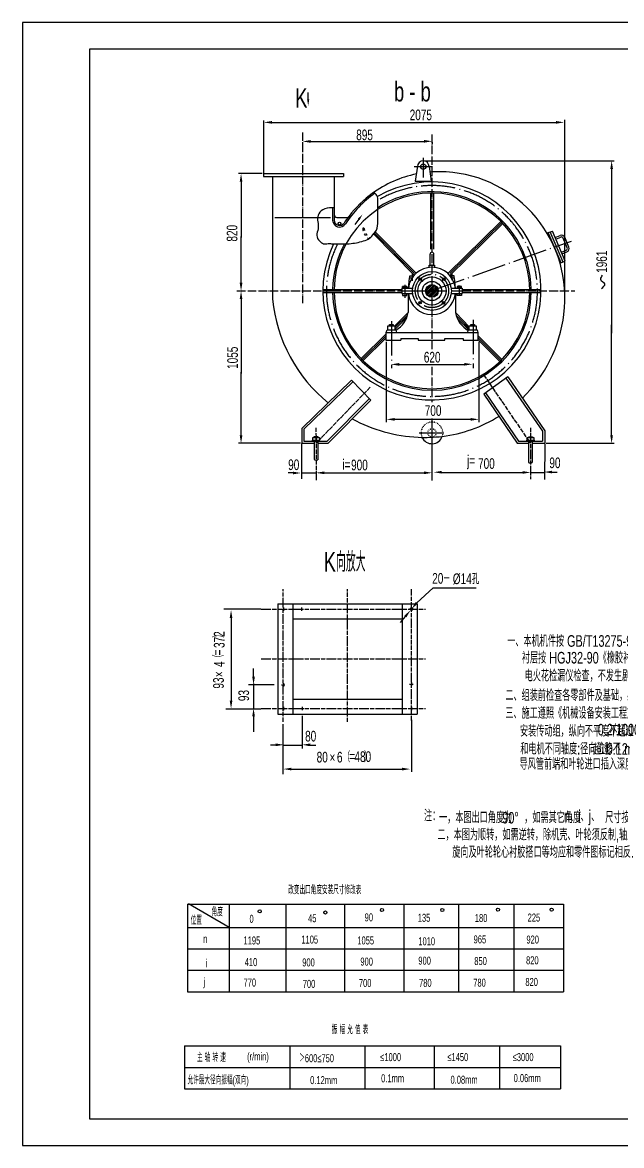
# Model space of a CAD drawing. Extents: x -665 to 8245, y -1077 to 5223.
# Drawn here: x -665 to 2693, y -1077 to 5223 of the extents above; entities that cross this region are included whole.
import ezdxf

# ---------------------------------------------------------------- set-up
doc = ezdxf.new("R2010")
doc.units = 0
for name, pattern in [('ACAD_ISO03W100', [30, 12, -18]), ('ACAD_ISO04W100', [30.5, 24, -3, 0.5, -3]), ('CENTER', [50.8, 31.75, -6.35, 6.35, -6.35])]:
    doc.linetypes.add(name, pattern=pattern)
doc.layers.get('0').update_dxf_attribs({"color": 5})
doc.layers.add('12-5D尺寸', color=7, linetype='Continuous')
doc.styles.add('CH', font='pdatxt.shx', dxfattribs={"width": 0.7, "bigfont": 'gbcbig.shx'})

msp = doc.modelspace()

# ---------------------------------------------------------------- linework, layer by layer
at = {"color": 5}
for p, q in [((8245.5, 5223.4), (-664.5, 5223.4)), ((-664.5, 5223.4), (-664.5, -1076.6)), ((8095.5, 5073.4), (-289.5, 5073.4)), ((-289.5, 5073.4), (-289.5, -926.6)), ((260, 277.3), (2367.6, 277.3)), ((260, 277.3), (260, -213.5)), ((493.5, 147.1), (265.4, 278.4)), ((493.5, 277.3), (493.5, -213.5)), ((810.6, 277.3), (810.6, -213.5)), ((1140.4, 277.3), (1140.4, -213.5)), ((1472.2, 277.3), (1472.2, -213.5)), ((1779.9, 277.3), (1779.9, -213.5)), ((2089.2, 277.3), (2089.2, -213.5)), ((2367.6, 277.3), (2367.6, -213.5)), ((260, 146), (2367.6, 146)), ((260, 26.2), (2367.6, 26.2)), ((260, -93.5), (2367.6, -93.5)), ((260, -213.5), (2367.6, -213.5)), ((242.9, -518.2), (2350.5, -518.2)), ((242.9, -518.2), (242.9, -758.2)), ((833.6, -518.2), (833.6, -758.2)), ((1253.4, -517.9), (1253.4, -758.2)), ((1642.4, -518.2), (1642.4, -758.2)), ((2009.5, -518.2), (2009.5, -758.2)), ((2350.5, -518.2), (2350.5, -758.2)), ((242.9, -638.2), (2350.5, -638.2)), ((242.9, -758.2), (2350.5, -758.2)), ((-289.5, -926.6), (8095.5, -926.6)), ((-664.5, -1076.6), (8245.5, -1076.6))]:
    msp.add_line(p, q, dxfattribs=at)
at = {"color": 3, "linetype": 'ByBlock'}
for p, q in [((936.9, 4791.9), (936.9, 4831.2)), ((725.1, 4661.8), (2335.4, 4661.8)), ((905.7, 4551.4), (905.7, 4541.3)), ((942.2, 4556.5), (1594.7, 4556.5)), ((1631.1, 4551.4), (1631.1, 4541.3)), ((1589.5, 4447.2), (2652.7, 4447.2)), ((2637.6, 4410.8), (2637.6, 3480.2)), ((678.8, 4375.3), (545.7, 4375.3)), ((560.8, 4338.8), (560.8, 4017.1)), ((1220.5, 4119.1), (1198.7, 4089.8)), ((560.8, 3753.8), (560.8, 4023.5)), ((560.8, 3680.9), (560.8, 3254.5)), ((2637.6, 2899), (2637.6, 3526.7)), ((1373.5, 3431.1), (1373.5, 2981)), ((1892.8, 3431.1), (1892.8, 2981)), ((1438.5, 3305.2), (1822.2, 3305.2)), ((560.8, 2899), (560.8, 3260.9)), ((1856.3, 2996.2), (1411.9, 2996.2)), ((893, 2862.5), (545.7, 2862.5)), ((2270, 2862.5), (2652.7, 2862.5)), ((861.2, 2696.3), (824.7, 2696.3)), ((1018.1, 2697), (1595, 2697)), ((1674.3, 2699.3), (2147.5, 2699.3)), ((2295.6, 2701), (2332.1, 2701)), ((672, 1931.9), (464, 1931.9)), ((1481.1, 1891.1), (1452.3, 1856.5)), ((1521.2, 1938.2), (1511.4, 1926.4)), ((1521.2, 1938.2), (1511.4, 1926.4)), ((504.5, 1882.5), (504.5, 1418.4)), ((630.5, 1553.8), (630.5, 1598.8)), ((672, 1370.8), (474.4, 1370.8)), ((630.5, 1331), (630.5, 1244.1)), ((771, 1168.8), (726, 1168.8)), ((934.9, 1168.8), (979.9, 1168.8)), ((842.7, 1035.2), (1463.4, 1035.2))]:
    msp.add_line(p, q, dxfattribs=at)
at = {"color": 3}
for p, q in [((687.6, 4363.2), (687.6, 4674.2)), ((2374.1, 4676.9), (2374.1, 3716.9)), ((900.1, 2861.9), (900.1, 2664.2)), ((2262.6, 2860.6), (2261.7, 2659.2)), ((901.4, 2697.2), (983.2, 2697.2)), ((2181.8, 2699.7), (2261.5, 2699.7)), ((1636.5, 2052.7), (1877.8, 2052.7)), ((630.5, 1514.5), (630.5, 1374.9)), ((746.1, 1508.2), (602.8, 1508.2)), ((903.3, 1334.3), (903.3, 1151.3)), ((795.7, 1006), (795.7, 1286.7)), ((1517.9, 1020.6), (1517.9, 1310.9)), ((799.8, 1168.8), (901.4, 1168.8))]:
    msp.add_line(p, q, dxfattribs=at)
at = {"color": 2, "linetype": 'ACAD_ISO04W100', "ltscale": 2}
for p, q in [((905.6, 4606.8), (905.6, 3647.9)), ((1630.5, 4594.1), (1630.5, 3389.9)), ((536.8, 3717.1), (1071.9, 3717.1)), ((1071.9, 3717.1), (1461, 3717.1)), ((1800, 3717.1), (2432.1, 3717.1)), ((1630.5, 3292.1), (1630.5, 3094))]:
    msp.add_line(p, q, dxfattribs=at)
at = {"color": 2}
for p, q in [((1530.6, 4414.8), (1633.7, 4414.8)), ((1581.9, 4463.5), (1581.9, 4353)), ((1729.9, 3814.9), (2028.8, 4109.1)), ((1533.6, 3814.8), (1307.2, 4043.2)), ((1519.4, 3815.5), (1519.4, 3774.1)), ((1578.8, 3769.4), (1552.9, 3795.5)), ((1686, 3771.9), (1709.1, 3794.6)), ((1742.5, 3816.2), (1742.5, 3778.1)), ((1461.4, 3717.2), (1462, 3717.2)), ((1477.9, 3752.1), (1477.9, 3678.2)), ((1595.3, 3713.6), (1599, 3717.2)), ((1595.8, 3724), (1623.8, 3752)), ((1597.1, 3705.5), (1608.9, 3717.2)), ((1599, 3717.2), (1630.5, 3748.8)), ((1600.4, 3698.7), (1618.8, 3717.2)), ((1604.6, 3693.1), (1628.8, 3717.2)), ((1608.9, 3717.2), (1630.5, 3738.8)), ((1618.8, 3717.2), (1630.5, 3728.9)), ((1628.8, 3717.2), (1630.5, 3719)), ((1630.5, 3748.8), (1634.2, 3752.4)), ((1630.5, 3738.8), (1642.3, 3750.6)), ((1630.5, 3728.9), (1649, 3747.4)), ((1630.5, 3719), (1654.6, 3743.1)), ((1630.5, 3689.2), (1658.6, 3717.2)), ((1630.5, 3699.1), (1648.6, 3717.2)), ((1630.5, 3709), (1638.7, 3717.2)), ((1638.7, 3717.2), (1659.3, 3737.8)), ((1648.6, 3717.2), (1662.9, 3731.5)), ((1658.6, 3717.2), (1665.3, 3723.9)), ((1783.1, 3747.4), (1783.1, 3689.8)), ((1553, 3641), (1574.7, 3662.2)), ((1609.9, 3688.5), (1630.5, 3709)), ((1616.3, 3684.9), (1630.5, 3699.1)), ((1623.8, 3682.5), (1630.5, 3689.2)), ((1633.2, 3682), (1665.8, 3714.5)), ((1647.2, 3686.1), (1661.7, 3700.5)), ((1707.1, 3640), (1684.6, 3662.7)), ((1839.8, 3506.2), (1768.8, 3577.7)), ((2022.6, 3321.6), (1888.5, 3456.8)), ((1630.5, 3001.2), (1630.5, 2654.1)), ((1559, 2921.1), (1697.5, 2921.1)), ((1545.4, 1968.1), (1636.5, 2052.7))]:
    msp.add_line(p, q, dxfattribs=at)
at = {"color": 1}
for p, q in [((1549.9, 4416.9), (1537, 4333.8)), ((1614.3, 4414.8), (1626.2, 4333.8)), ((686.4, 4375.3), (1135.3, 4375.3)), ((686.4, 4375.3), (686.4, 4359.1)), ((686.4, 4359.1), (1135.3, 4359.1)), ((737.1, 4359.1), (737.1, 3667.2)), ((1082.1, 4359.1), (1082.1, 4183.3)), ((1135.3, 4375.3), (1135.3, 4359.1)), ((1537, 4333.8), (1626.2, 4333.8)), ((1622.4, 4265.8), (1622.4, 3952.3)), ((1638.6, 4265.8), (1638.6, 3952.3)), ((1074, 4183), (1074, 4114.5)), ((1082.1, 4186.2), (1082.1, 4146.1)), ((749.1, 4130.2), (1061.5, 4130.2)), ((1083, 4142.4), (1083, 4114.5)), ((1098.3, 4129.9), (1152.8, 4129.9)), ((1719.3, 3815.8), (2015.9, 4107.8)), ((1730.7, 3804.3), (2027.2, 4096.2)), ((1531.4, 3805.5), (1302, 4037)), ((1542.9, 3816.9), (1312.5, 4049.3)), ((2282.7, 4044.8), (2305.5, 4053.4)), ((2354.8, 3874.7), (2282.7, 4044.8)), ((2366.1, 3879.3), (2293.8, 4049.8)), ((2377.3, 3883.9), (2305.5, 4053.4)), ((2320.6, 4017.7), (2348.9, 4029)), ((2324.3, 4008.4), (2352.6, 4019.7)), ((2388.9, 3959), (2365.5, 4014.3)), ((2398.1, 3962.9), (2374.7, 4018.2)), ((1620.1, 3862.6), (1620.1, 3923.9)), ((1641, 3862.6), (1641, 3923.9)), ((2355.9, 3934.9), (2383.4, 3945.8)), ((2359.6, 3925.6), (2387.1, 3936.5)), ((1615.8, 3848.8), (1615.8, 3861.9)), ((1615.8, 3861.9), (1645, 3861.9)), ((1645, 3861.9), (1645, 3848.8)), ((2352.6, 3874.6), (2375.1, 3883.9)), ((1498.8, 3731.8), (1505, 3790.9)), ((1505, 3790.9), (1520.2, 3790.9)), ((1507, 3802.1), (1528.4, 3802.1)), ((1507, 3791.4), (1507, 3802.1)), ((1755.5, 3801.4), (1733.1, 3801.4)), ((1740.8, 3790.9), (1756.8, 3790.9)), ((1755.5, 3790.7), (1755.5, 3801.4)), ((1762.5, 3731.8), (1756.8, 3790.9)), ((1019, 3725.2), (1461, 3725.2)), ((1461, 3732), (1522.8, 3732)), ((1461, 3732), (1461, 3702.5)), ((1461.4, 3717.5), (1522.7, 3717.5)), ((1465.3, 3732.2), (1465.3, 3741.7)), ((1469.1, 3742.9), (1486.9, 3742.9)), ((1471.7, 3742.9), (1471.7, 3745)), ((1471.7, 3745), (1483.8, 3745)), ((1471.7, 3741.8), (1471.7, 3731.9)), ((1483.8, 3745), (1483.8, 3742.9)), ((1483.8, 3741.8), (1483.8, 3731.9)), ((1490.2, 3741.9), (1490.2, 3742.1)), ((1490.2, 3742), (1490.2, 3732.2)), ((1738.2, 3732), (1762.4, 3732)), ((1739.6, 3717.5), (1799.1, 3717.5)), ((1762.4, 3732), (1800, 3732)), ((1771, 3741.9), (1770.9, 3742.1)), ((1770.9, 3742), (1770.9, 3732.2)), ((1792, 3742.9), (1774.2, 3742.9)), ((1777.3, 3745), (1777.3, 3742.9)), ((1789.4, 3745), (1777.3, 3745)), ((1777.4, 3741.8), (1777.4, 3731.9)), ((1789.4, 3742.9), (1789.4, 3745)), ((1789.4, 3741.8), (1789.4, 3731.9)), ((1795.8, 3732.2), (1795.8, 3741.7)), ((1800, 3732), (1800, 3702.5)), ((1800, 3725.2), (2242, 3725.2)), ((1019, 3709), (1461, 3709)), ((1461, 3702.5), (1522.8, 3702.5)), ((1465.3, 3702.4), (1465.3, 3691.1)), ((1465.3, 3691.1), (1489.5, 3691.1)), ((1477.9, 3702.2), (1477.9, 3690.9)), ((1489.5, 3691.1), (1489.5, 3702.4)), ((1497.8, 3702.5), (1497.8, 3597.1)), ((1738.2, 3702.5), (1762.4, 3702.5)), ((1762.4, 3702.5), (1800, 3702.5)), ((1763.2, 3702.5), (1763.2, 3594.5)), ((1771.6, 3691.1), (1771.6, 3702.4)), ((1795.8, 3691.1), (1771.6, 3691.1)), ((1783.3, 3702.2), (1783.3, 3690.9)), ((1795.8, 3702.4), (1795.8, 3691.1)), ((1800, 3709), (2242, 3709)), ((1421.6, 3521.9), (1497.8, 3597)), ((1839.8, 3516.6), (1763.5, 3593.6)), ((1391.7, 3528.2), (1412.8, 3528.2)), ((1392.1, 3521.9), (1392.1, 3528.2)), ((1413.2, 3528.2), (1413.2, 3521.9)), ((1421.6, 3501.2), (1486.4, 3565)), ((1836.7, 3498.8), (1776.1, 3559.9)), ((1848.2, 3521.9), (1848.2, 3528.2)), ((1848.2, 3528.2), (1869.2, 3528.2)), ((1869.2, 3528.2), (1869.2, 3521.9)), ((1233.8, 3337.9), (1372.5, 3474.5)), ((1372.5, 3485), (1888.5, 3485)), ((1372.5, 3485), (1372.5, 3440.8)), ((1374, 3485), (1379.5, 3498.8)), ((1379.5, 3498.8), (1427.9, 3498.8)), ((1383.7, 3521.9), (1421.6, 3521.9)), ((1383.7, 3498.8), (1383.7, 3521.9)), ((1421.6, 3521.9), (1421.6, 3498.8)), ((1427.9, 3498.8), (1432.1, 3484)), ((1830.1, 3485), (1835.6, 3498.8)), ((1835.6, 3498.8), (1884, 3498.8)), ((1839.8, 3498.8), (1839.8, 3521.9)), ((1839.8, 3521.9), (1877.7, 3521.9)), ((1877.7, 3521.9), (1877.7, 3498.8)), ((1884, 3498.8), (1888.2, 3484)), ((1888.5, 3485), (1888.5, 3440.8)), ((2022.6, 3333.1), (1888.5, 3468.3)), ((1245.2, 3326.4), (1372.5, 3451.7)), ((1372.5, 3440.8), (1457, 3440.8)), ((1457, 3451.2), (1457, 3440.8)), ((1457, 3451.2), (1553.5, 3451.2)), ((1553.5, 3451.2), (1553.5, 3440.8)), ((1553.5, 3440.8), (1702.1, 3440.8)), ((1702.1, 3451.2), (1804.6, 3451.2)), ((1702.1, 3440.8), (1702.1, 3451.2)), ((1804.6, 3451.2), (1804.6, 3440.8)), ((1804.6, 3440.8), (1888.5, 3440.8)), ((2011.1, 3321.7), (1888.5, 3445.3)), ((1179.9, 3216.5), (900.6, 2945.9)), ((1179.9, 3216.5), (1288.7, 3104.6)), ((2055.5, 3234.6), (1920.7, 3138.8)), ((2045.4, 3227.9), (2250.3, 2931)), ((2055.5, 3234.6), (2263.7, 2932.7)), ((1189.1, 3208.6), (912.8, 2941.5)), ((1279.5, 3112.5), (1043.8, 2874.7)), ((1288.7, 3104.6), (1049.4, 2862.5)), ((1920.7, 3138.8), (2108.9, 2862.5)), ((1930.8, 3145.5), (2115.4, 2874.7)), ((900.6, 2945.9), (900.6, 2862.5)), ((912.8, 2941.5), (912.8, 2874.7)), ((970.5, 2900), (991.1, 2900)), ((970.5, 2896.1), (970.5, 2900)), ((991.1, 2900), (991.1, 2896.1)), ((2172.8, 2899.6), (2193.4, 2899.6)), ((2172.8, 2895.7), (2172.8, 2899.6)), ((2193.4, 2899.6), (2193.4, 2895.7)), ((2250.3, 2931), (2250.3, 2874.7)), ((2262.4, 2935.4), (2262.4, 2862.5)), ((900.6, 2862.5), (970.5, 2862.5)), ((912.8, 2874.7), (1043.8, 2874.7)), ((960.7, 2879.9), (1001, 2879.9)), ((960.7, 2874.7), (960.7, 2879.9)), ((962, 2896.1), (999.6, 2896.1)), ((962, 2879.9), (962, 2896.1)), ((970.5, 2874.7), (970.5, 2771.9)), ((980.4, 2896), (980.4, 2879.9)), ((991.3, 2874.7), (991.3, 2770)), ((991.3, 2862.5), (1049.4, 2862.5)), ((999.6, 2896.1), (999.6, 2880.1)), ((1001, 2874.6), (1001, 2879.9)), ((2108.9, 2862.5), (2171.8, 2862.5)), ((2115.4, 2874.7), (2250.3, 2874.7)), ((2161.7, 2879.5), (2204.2, 2879.5)), ((2161.7, 2874.6), (2161.7, 2879.5)), ((2164.3, 2895.7), (2201.9, 2895.7)), ((2164.3, 2879.5), (2164.3, 2895.7)), ((2171.8, 2874.7), (2171.8, 2755.5)), ((2182.7, 2895.6), (2182.7, 2879.5)), ((2192.6, 2874.7), (2192.6, 2755.1)), ((2192.6, 2862.5), (2262.4, 2862.5)), ((2201.9, 2895.7), (2201.9, 2879.6)), ((2204.2, 2879.5), (2204.2, 2874.7)), ((767.1, 1962.1), (1547.1, 1962.1)), ((767.1, 1962.1), (767.1, 1344.1)), ((851.1, 1962.1), (851.1, 1344.1)), ((1463.1, 1962.1), (1463.1, 1344.1)), ((1547.1, 1962.1), (1547.1, 1344.1)), ((786.5, 1932.6), (806.5, 1932.6)), ((797.6, 1941.5), (797.6, 1923.8)), ((888.5, 1932.6), (908.4, 1932.6)), ((899.5, 1941.5), (899.5, 1923.8)), ((1504.5, 1932.6), (1524.4, 1932.6)), ((1515.6, 1941.5), (1515.6, 1923.8)), ((851.1, 1878.1), (1463.1, 1878.1)), ((797.6, 1516.4), (797.6, 1498.7)), ((1515.6, 1520.9), (1515.6, 1503.1)), ((786.5, 1507.6), (806.5, 1507.6)), ((1504.5, 1512), (1524.4, 1512)), ((851.1, 1428.1), (1463.1, 1428.1)), ((767.1, 1344.1), (1547.1, 1344.1)), ((786.5, 1374.7), (806.5, 1374.7)), ((797.6, 1383.6), (797.6, 1365.9)), ((892.9, 1374.7), (912.8, 1374.7)), ((904, 1383.6), (904, 1365.9)), ((1504.5, 1374.7), (1524.4, 1374.7)), ((1515.6, 1383.6), (1515.6, 1365.9))]:
    msp.add_line(p, q, dxfattribs=at)
at = {"color": 2, "linetype": 'ACAD_ISO04W100', "ltscale": 8}
for p, q in [((1630.5, 3719), (2411.8, 3997.1)), ((1522.2, 3717.2), (1739.6, 3717.2)), ((1403.4, 3547), (1403.4, 3284.1)), ((1421.6, 3511.6), (1492.9, 3581.8)), ((1861.6, 3554.6), (1861.6, 3284.1)), ((1233.7, 3326.4), (1372.5, 3463.1))]:
    msp.add_line(p, q, dxfattribs=at)
at = {"color": 2, "linetype": 'ACAD_ISO04W100'}
for p, q in [((1920.1, 3246.7), (2182.5, 2862.5)), ((1284.3, 3176.9), (980.5, 2862.5)), ((980.5, 2950.3), (981.1, 2655.6)), ((2182.5, 2950), (2182.5, 2661.7)), ((796.4, 1300.9), (796.4, 2043.8)), ((1156.4, 1299.5), (1156.4, 2043.8)), ((1516.4, 1307.2), (1516.4, 2043.8)), ((673.3, 1932.7), (1595.1, 1932.7)), ((673.3, 1653.7), (1595.1, 1653.7)), ((673.3, 1374.7), (1595.1, 1374.7))]:
    msp.add_line(p, q, dxfattribs=at)
at = {"color": 1}
for centre, radius in [((1581.9, 4414.8), 14.6), ((1112.1, 4095.4), 8), ((1630.5, 3717.2), 108.7), ((1630.5, 3717.2), 78.9), ((1564.6, 3783.7), 7.37), ((1697.2, 3782.9), 7.37), ((1630.5, 3717.2), 53.8), ((1630.5, 3717.2), 35.4), ((1563.8, 3651.6), 7.37), ((1695.8, 3651.1), 7.37)]:
    msp.add_circle(centre, radius, dxfattribs=at)
at = {"color": 2, "linetype": 'ACAD_ISO04W100', "ltscale": 8}
msp.add_circle((1630.5, 3717.2), 93.6, dxfattribs=at)
at = {"color": 3, "linetype": 'ACAD_ISO03W100', "ltscale": 0.3}
msp.add_circle((1630.5, 2921.1), 23.3, dxfattribs=at)
at = {"color": 3}
msp.add_circle((1516, 1932.9), 7.23, dxfattribs=at)
at = {"color": 5}
for centre in [(1350.2, 244.5), (1688.2, 244.8), (2000.3, 246.9), (2301.4, 246.7), (665.2, 236.7), (1033.2, 230.4)]:
    msp.add_circle(centre, 8.71, dxfattribs=at)
at = {"color": 1}
for centre, radius, start, end in [((1581.9, 4414.8), 32.4, 0, 180), ((1668.6, 3755.1), 631, 101.46495, 126.25318), ((1668.6, 3755.1), 631, 86.1809, 94.52084), ((1668.6, 3679), 707.1, 352.48066, 86.61013), ((1630.5, 3717.1), 611.6, 154.28588, 119.95765), ((1630.5, 3717.1), 548.8, 0.84572, 179.15428), ((1668.6, 3755.1), 622.9, 125.02698, 147.10395), ((1668.6, 3755.1), 631, 125.97128, 142.83369), ((1630.5, 3717.1), 556.9, 0.83342, 123.05824), ((1112.9, 4114.5), 38.9, 180, 327.10395), ((1098.3, 4146.1), 16.2, 180, 270), ((1112.9, 4114.5), 29.9, 180, 327.10395), ((1436.7, 3909.5), 353.3, 140.0555, 147.69197), ((1152.8, 4146.1), 16.2, 270, 322.83369), ((1630.5, 3717.1), 556.9, 151.59994, 179.16658), ((2356.3, 4010.4), 20, 22.97561, 111.65375), ((2356.3, 4010.4), 10, 22.97561, 111.65375), ((1630.5, 3923.9), 10.5, 0, 180), ((2379.7, 3955.1), 10, 291.65375, 22.97561), ((2379.7, 3955.1), 20, 291.65375, 22.97561), ((1630.5, 3717.2), 132.7, 6.37937, 173.62063), ((1468.6, 3737.9), 5.03, 51.02349, 130.35248), ((1477.8, 3725.8), 17.1, 69.40238, 110.59762), ((1487.2, 3736.8), 6.05, 59.94271, 124.23751), ((1774, 3736.8), 6.05, 55.76249, 120.05729), ((1783.4, 3725.8), 17.1, 69.40238, 110.59762), ((1792.5, 3737.9), 5.03, 49.64752, 128.97651), ((1592.4, 3755.2), 859.4, 185.60476, 230.92059), ((1630.5, 3717.1), 556.9, 180.83342, 359.16658), ((1630.5, 3717.1), 548.8, 180.84572, 359.15428), ((1630.5, 3717.2), 132.7, 186.37937, 353.62063), ((1356.1, 3621.5), 143.8, 300.16658, 350.25222), ((1904.2, 3620.4), 143.3, 190.38938, 240.76685), ((1592, 3679), 783.3, 313.9239, 353.17708), ((1592.4, 3755.2), 859.4, 241.5823, 267.43461), ((1592, 3679), 783.3, 277.05266, 301.8874), ((1592, 3679), 783.3, 267.18291, 277.04927), ((1630.5, 2921.1), 60.8, 204.35476, 341.50005), ((1630.5, 2921.1), 60.8, 203.86862, 203.93813)]:
    msp.add_arc(centre, radius, start, end, dxfattribs=at)
at = {"color": 2, "linetype": 'ACAD_ISO04W100', "ltscale": 8}
msp.add_arc((1630.5, 3717.1), 591.3, 153.54819, 121.22205, dxfattribs=at)
at = {"color": 3}
msp.add_arc((1246.5, 4065.8), 4.09, 26.9223, 174.13724, dxfattribs=at)
at = {"color": 3, "linetype": 'ACAD_ISO03W100', "ltscale": 0.3}
msp.add_arc((1630.5, 2921.1), 60.8, 341.68071, 203.85523, dxfattribs=at)
at = {"color": 2}
msp.add_open_spline([(1082.1, 4183.3), (1077.8, 4182.2), (1055.6, 4186.8), (1020.1, 4178.4), (977.3, 4133.7), (1002.8, 4077.6), (978.2, 4029.3), (997, 3998.1), (1019.3, 3980), (1044.5, 3983.3), (1072, 3982.1), (1113.9, 3983), (1174.3, 3979.8), (1232.3, 3992.6), (1283.3, 4009), (1300.7, 4037.4), (1327.4, 4063.6), (1326.2, 4117.9), (1327.5, 4169.9), (1325.8, 4215.1), (1329.9, 4248.5), (1313.8, 4262.8), (1305, 4270.7)], degree=3, knots=[1.46456, 1.46456, 1.46456, 1.46456, 15.200337, 65.897495, 106.272098, 182.20447, 220.923911, 254.888109, 282.283238, 301.283669, 327.884288, 365.88515, 426.686558, 507.920536, 545.341422, 580.358067, 604.676972, 654.614745, 730.54713, 764.716703, 791.806745, 824.914489, 824.914489, 824.914489, 824.914489], dxfattribs=at)
at = {"color": 3, "linetype": 'ACAD_ISO03W100'}
for points, knots in [([(1242.2, 4066.5), (1243.1, 4061.5), (1245.5, 4048), (1256, 4026.9), (1269.4, 4015.2), (1276.2, 4009.2)], [0, 0, 0, 0, 15.202789, 41.323555, 68.364063, 68.364063, 68.364063, 68.364063]), ([(1250.2, 4067.9), (1250.8, 4064.8), (1251.3, 4061.7), (1252.3, 4057.2), (1252.7, 4055.6), (1253.5, 4052.8), (1253.9, 4051.5), (1254.9, 4048.9), (1255.4, 4047.6), (1257, 4043.8), (1258.2, 4041.4), (1260.8, 4037.1), (1262.1, 4035.2), (1264.2, 4032.4), (1265, 4031.4), (1266.7, 4029.4), (1267.6, 4028.4), (1270.3, 4025.5), (1272.3, 4023.6), (1276.6, 4019.6), (1279.1, 4017.5), (1281.6, 4015.3)], [0, 0, 0, 0, 11.971149, 11.971149, 18.518251, 18.518251, 24.20112, 24.20112, 29.88399, 29.88399, 41.249729, 41.249729, 50.685078, 50.685078, 56.079268, 56.079268, 61.473457, 61.473457, 72.261837, 72.261837, 84.400077, 84.400077, 84.400077, 84.400077])]:
    msp.add_open_spline(points, degree=3, knots=knots, dxfattribs=at)
at = {"color": 3, "linetype": 'ByBlock'}
msp.add_open_spline([(2580.1, 3731.6), (2589.3, 3736.9), (2615.3, 3762.2), (2567.6, 3768.7), (2581.9, 3801.4), (2586.4, 3804.9)], degree=3, knots=[0, 0, 0, 0, 39.289161, 80.785582, 103.545794, 103.545794, 103.545794, 103.545794], dxfattribs=at)
at = {"color": 3}
for points, knots in [([(970.5, 2771.9), (973.5, 2770.4), (979.3, 2767.6), (985.8, 2768.7), (990.5, 2770.3), (991.3, 2770)], [0.027802, 0.027802, 0.027802, 0.027802, 11.828156, 22.990513, 26.342181, 26.342181, 26.342181, 26.342181]), ([(2171.6, 2755.1), (2171.6, 2756.8), (2176.5, 2753.4), (2179.7, 2751.3), (2184.1, 2752.6), (2188.5, 2752.6), (2190.7, 2755.3), (2192.4, 2755.1), (2192.6, 2755.1)], [0, 0, 0, 0, 6.161581, 10.518075, 17.045886, 20.996828, 26.805505, 27.397564, 27.397564, 27.397564, 27.397564])]:
    msp.add_open_spline(points, degree=3, knots=knots, dxfattribs=at)
at = {"color": 3, "linetype": 'ByBlock'}
for points in [[(930.9, 4791.9), (943, 4791.9), (936.9, 4755.5)], [(734.1, 4670.5), (734.1, 4655.3), (688.5, 4662.9)], [(2326, 4670.5), (2326, 4655.3), (2371.5, 4662.9)], [(951.2, 4563.7), (951.2, 4548.5), (905.7, 4556.1)], [(1585.8, 4564.3), (1585.8, 4549.1), (1631.3, 4556.7)], [(2630, 4401.9), (2645.2, 4401.9), (2637.6, 4447.5)], [(553, 4329.5), (568.2, 4329.5), (560.6, 4375)], [(1215.6, 4122.7), (1225.3, 4115.4), (1242.2, 4148.3)], [(553, 3762.9), (568.2, 3762.9), (560.6, 3717.3)], [(553, 3671.8), (568.2, 3671.8), (560.6, 3717.3)], [(1447.2, 3312.9), (1447.2, 3297.7), (1401.6, 3305.3)], [(1812.1, 3313.5), (1812.1, 3298.4), (1857.7, 3306)], [(1421.4, 3004.6), (1421.4, 2989.4), (1375.8, 2997)], [(1847.3, 3004.6), (1847.3, 2989.4), (1892.9, 2997)], [(553, 2907.8), (568.2, 2907.8), (560.6, 2862.2)], [(2629.9, 2908), (2645, 2908), (2637.4, 2862.4)], [(2304.1, 2709), (2304.1, 2693.8), (2258.5, 2701.4)], [(851.2, 2703.7), (851.2, 2688.5), (896.8, 2696.1)], [(1026.8, 2704.6), (1026.8, 2689.5), (981.3, 2697)], [(1586.2, 2704.6), (1586.2, 2689.5), (1631.8, 2697)], [(1685.4, 2708), (1685.4, 2692.9), (1639.8, 2700.5)], [(2138.9, 2706.8), (2138.9, 2691.6), (2184.5, 2699.2)], [(1539.6, 1972.9), (1551.1, 1963.2), (1516.5, 1933.5)], [(497, 1882.5), (512, 1882.5), (504.5, 1927.5)], [(1475.4, 1895.9), (1486.9, 1886.3), (1510, 1925.6)], [(623, 1553.8), (638, 1553.8), (630.5, 1508.8)], [(497, 1418.4), (512, 1418.4), (504.5, 1373.4)], [(623, 1331), (638, 1331), (630.5, 1376)], [(755.3, 1178.9), (755.3, 1163.9), (800.3, 1171.4)], [(948, 1178.9), (948, 1163.9), (903, 1171.4)], [(842.7, 1042.7), (842.7, 1027.7), (797.7, 1035.2)], [(1463.4, 1042.7), (1463.4, 1027.7), (1508.4, 1035.2)]]:
    msp.add_solid(points, dxfattribs=at)
at = {"color": 1}
for points in [[(2283.9, 4044.5), (2272.9, 4045.6), (2291.6, 4015.8)], [(2354.5, 3876), (2350.1, 3867.2), (2341.2, 3900.2)]]:
    msp.add_solid(points, dxfattribs=at)

# ---------------------------------------------------------------- texts
at = {"color": 3, "style": 'CH', "width": 0.7}
for s, height, p in [('K', 110, (864.3, 4744.7)), ('b - b', 110, (1417.9, 4780.2)), ('i=', 59.97, (1128, 2714)), ('j=', 59.97, (1827.4, 2735.5)), ('K向放大', 110, (1023.6, 2142.3)), ('－', 60, (1692.4, 2074.8)), ('%%C14孔', 60, (1747.5, 2072.8)), ('（     ）', 60, (1130, 1074.2)), ('×', 60, (1056.1, 1070.4)), ('=', 60, (1167.2, 1077.1))]:
    msp.add_text(s, height=height, dxfattribs=at).set_placement(p)
for s, p in [('（      ）', (463.9, 1636.2)), ('=', (458.4, 1672.4)), ('×', (466.6, 1550.5))]:
    msp.add_text(s, height=60, rotation=90, dxfattribs=at).set_placement(p)
at = {"color": 5, "style": 'CH', "width": 0.7}
for s, height, p in [('一、本机机件按 GB/T13275-91《一般用途离心通风机技术条件》,', 65, (2052.5, 1721.3)), ('衬层按 HGJ32-90《橡胶衬里设备》进行施工及验收。衬胶后用', 65, (2134.6, 1627.3)), ('电火花检漏仪检查，不发生剧烈火花为合格。', 65, (2150.2, 1526.9)), ('二、组装前检查各零部件及基础，必需符合图纸及有关标准。', 65, (2042.2, 1417.1)), ('三、施工遵照《机械设备安装工程施工及验收规范》[TJ231（五）－78]，先', 65, (2041.8, 1317.3)), ('安装传动组，纵向不平度不超过', 65, (2123.9, 1216.8)), ('0.2/1000,', 65, (2560.1, 1224.1)), ('和电机不同轴度:径向位移不', 65, (2125.9, 1116.9)), ('超过     mm.', 65, (2533.4, 1115.3)), ('0.12', 65, (2609.9, 1115.3)), ('导风管前端和叶轮进口插入深度及间隙，且用塞规检查，四周间隙应均匀。', 65, (2121.7, 1031.8)), ('注：', 65, (1586, 741.9)), ('一，本图出口角度为    ，如需其它角度        尺寸按左下表修改.', 65, (1670.6, 731.8)), ('90%%d', 65, (2024.8, 729.6)), ('n、i、j、', 65, (2370.7, 740)), ('二，本图为顺转，如需逆转，除机壳、叶轮须反制,轴及叶轮螺母的螺纹', 65, (1661.3, 635.1)), ('旋向及叶轮轮心衬胶搭口等均应和零件图标记相反.', 65, (1744.7, 537.4)), ('改变出口角度安装尺寸修改表', 45, (825.1, 333.6)), ('角度', 45, (395.2, 210)), ('位置', 45, (278.1, 162.8)), ('0', 45, (607.9, 172.7)), ('45', 45, (936.4, 176.1)), ('90', 45, (1253.3, 180.8)), ('135', 45, (1551.1, 178.6)), ('180', 45, (1870.9, 177.3)), ('225', 45, (2166.9, 179.8)), ('n', 45, (348.2, 60.1)), ('1195', 45, (574.3, 51.3)), ('1105', 45, (898.7, 56.4)), ('1055', 45, (1212.3, 51.5)), ('1010', 45, (1554.2, 46.6)), ('965', 45, (1864, 57.4)), ('920', 45, (2160, 56.4)), ('i', 45, (363.3, -76.3)), ('410', 45, (581.2, -69.9)), ('900', 45, (903.6, -71.8)), ('900', 45, (1229.5, -67.4)), ('900', 45, (1554.3, -62)), ('850', 45, (1868, -64)), ('820', 45, (2158, -60.1)), ('j', 45, (349.5, -180.6)), ('770', 45, (574.4, -184.9)), ('700', 45, (906.5, -192.1)), ('700', 45, (1221.1, -187.4)), ('780', 45, (1558.3, -186.9)), ('780', 45, (1862.1, -185.4)), ('820', 45, (2154.1, -181.5)), ('振 幅 允 值 表', 45, (1069.3, -450.9)), ('主 轴 转 速', 45, (314, -607.1)), ('(r/min)', 45, (594.6, -599.2)), ('＞600≤750', 45, (886.4, -609.3)), ('≤1000', 45, (1340.6, -603.2)), ('≤1450', 45, (1717.1, -603)), ('≤3000', 45, (2083.1, -603)), ('允许最大径向振幅(双向)', 45, (260.8, -733.1)), ('0.12mm', 45, (947.7, -732)), ('0.1mm', 45, (1345.7, -721.9)), ('0.08mm', 45, (1734.5, -729.9)), ('0.06mm', 45, (2088.4, -720.8))]:
    msp.add_text(s, height=height, dxfattribs=at).set_placement(p)
at = {"layer": '12-5D尺寸', "color": 3, "linetype": 'CENTER', "ltscale": 5, "style": 'CH', "width": 0.7}
for s, height, p in [('2075', 59.97, (1505.6, 4675)), ('895', 59.97, (1206, 4562.7)), ('620', 59.97, (1585, 3315.7)), ('700', 59.97, (1590.1, 3016.3)), ('90', 59.97, (824.6, 2712.6)), ('700', 59.97, (1888.9, 2719.2)), ('90', 59.97, (2288.5, 2723.1)), ('900', 59.97, (1177.2, 2711)), ('20', 60, (1632, 2075)), ('80', 60, (919.5, 1190)), ('480', 60, (1196, 1075)), ('80', 60, (984.3, 1072.1)), ('6', 60, (1098, 1072.1))]:
    msp.add_text(s, height=height, dxfattribs=at).set_placement(p)
for s, height, p in [('820', 59.97, (540, 3994.2)), ('1961', 59.97, (2611.7, 3818.8)), ('1055', 59.97, (542.9, 3279.9)), ('372', 60, (468.1, 1714.6)), ('4', 60, (468, 1607.8)), ('93', 60, (464, 1486.6)), ('93', 60, (605.3, 1416.3))]:
    msp.add_text(s, height=height, rotation=90, dxfattribs=at).set_placement(p)

doc.saveas('drawing.dxf')
